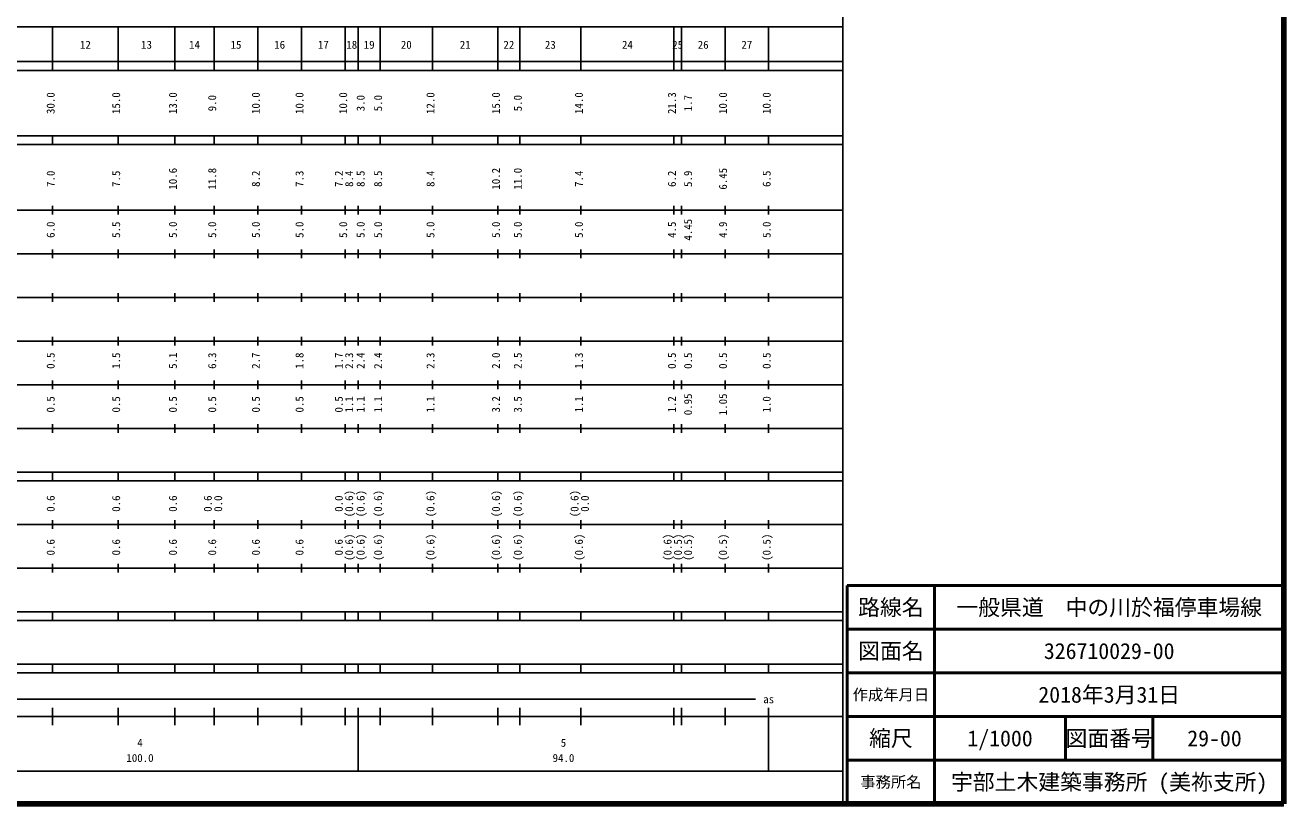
# Model space of a CAD drawing. Units: millimetres on the paper, enlarged 1000 times. Extents: x 40000 to 680000, y 20000 to 380000.
# Drawn here: x 391704 to 680000, y 20000 to 198357 of the extents above; entities that cross this region are included whole.
import ezdxf
from ezdxf.enums import TextEntityAlignment as Align

# ---------------------------------------------------------------- set-up
doc = ezdxf.new("R2010")
doc.units = ezdxf.units.MM
doc.header["$LTSCALE"] = 1000
for name, color, linetype, lineweight in [('M-TTL', 2, 'Continuous', 140), ('M-TTL-BAND', 7, 'Continuous', 25), ('M-TTL-FRAM', 2, 'Continuous', 50), ('M-TTL-LINE', 7, 'Continuous', 50)]:
    doc.layers.add(name, color=color, linetype=linetype, lineweight=lineweight)
doc.layers.add('M-TTL-TXT', color=7, linetype='Continuous')
doc.styles.add('ＭＳ ゴシック', font='')
doc.styles.get('ＭＳ ゴシック').set_extended_font_data('MS Gothic')

msp = doc.modelspace()

# ---------------------------------------------------------------- linework, layer by layer
at = {"layer": 'M-TTL'}
for p, q in [((680000, 20000), (680000, 380000)), ((40000, 20000), (680000, 20000))]:
    msp.add_line(p, q, dxfattribs=at)
at = {"layer": 'M-TTL-BAND'}
for p, q in [((579000, 20000), (579000, 370000)), ((68000, 198000), (579000, 198000)), ((398000, 188000), (398000, 198000)), ((413000, 188000), (413000, 198000)), ((426000, 188000), (426000, 198000)), ((435000, 188000), (435000, 198000)), ((445000, 188000), (445000, 198000)), ((455000, 188000), (455000, 198000)), ((465000, 188000), (465000, 198000)), ((468000, 188000), (468000, 198000)), ((473000, 188000), (473000, 198000)), ((485000, 188000), (485000, 198000)), ((500000, 188000), (500000, 198000)), ((505000, 188000), (505000, 198000)), ((519000, 188000), (519000, 198000)), ((540300, 188000), (540300, 198000)), ((542000, 188000), (542000, 198000)), ((552000, 188000), (552000, 198000)), ((562000, 188000), (562000, 198000)), ((40000, 190000), (579000, 190000)), ((40000, 188000), (579000, 188000)), ((40000, 173000), (579000, 173000)), ((398000, 171000), (398000, 173000)), ((413000, 171000), (413000, 173000)), ((426000, 171000), (426000, 173000)), ((435000, 171000), (435000, 173000)), ((445000, 171000), (445000, 173000)), ((455000, 171000), (455000, 173000)), ((465000, 171000), (465000, 173000)), ((468000, 171000), (468000, 173000)), ((473000, 171000), (473000, 173000)), ((485000, 171000), (485000, 173000)), ((500000, 171000), (500000, 173000)), ((505000, 171000), (505000, 173000)), ((519000, 171000), (519000, 173000)), ((540300, 171000), (540300, 173000)), ((542000, 171000), (542000, 173000)), ((552000, 171000), (552000, 173000)), ((562000, 171000), (562000, 173000)), ((40000, 171000), (579000, 171000)), ((40000, 156000), (579000, 156000)), ((398000, 155000), (398000, 157000)), ((413000, 155000), (413000, 157000)), ((426000, 155000), (426000, 157000)), ((435000, 155000), (435000, 157000)), ((445000, 155000), (445000, 157000)), ((455000, 155000), (455000, 157000)), ((465000, 155000), (465000, 157000)), ((468000, 155000), (468000, 157000)), ((473000, 155000), (473000, 157000)), ((485000, 155000), (485000, 157000)), ((500000, 155000), (500000, 157000)), ((505000, 155000), (505000, 157000)), ((519000, 155000), (519000, 157000)), ((540300, 155000), (540300, 157000)), ((542000, 155000), (542000, 157000)), ((552000, 155000), (552000, 157000)), ((562000, 155000), (562000, 157000)), ((46000, 146000), (579000, 146000)), ((398000, 145000), (398000, 147000)), ((413000, 145000), (413000, 147000)), ((426000, 145000), (426000, 147000)), ((435000, 145000), (435000, 147000)), ((445000, 145000), (445000, 147000)), ((455000, 145000), (455000, 147000)), ((465000, 145000), (465000, 147000)), ((468000, 145000), (468000, 147000)), ((473000, 145000), (473000, 147000)), ((485000, 145000), (485000, 147000)), ((500000, 145000), (500000, 147000)), ((505000, 145000), (505000, 147000)), ((519000, 145000), (519000, 147000)), ((540300, 145000), (540300, 147000)), ((542000, 145000), (542000, 147000)), ((552000, 145000), (552000, 147000)), ((562000, 145000), (562000, 147000)), ((52000, 136000), (579000, 136000)), ((398000, 135000), (398000, 137000)), ((413000, 135000), (413000, 137000)), ((426000, 135000), (426000, 137000)), ((435000, 135000), (435000, 137000)), ((445000, 135000), (445000, 137000)), ((455000, 135000), (455000, 137000)), ((465000, 135000), (465000, 137000)), ((468000, 135000), (468000, 137000)), ((473000, 135000), (473000, 137000)), ((485000, 135000), (485000, 137000)), ((500000, 135000), (500000, 137000)), ((505000, 135000), (505000, 137000)), ((519000, 135000), (519000, 137000)), ((540300, 135000), (540300, 137000)), ((542000, 135000), (542000, 137000)), ((552000, 135000), (552000, 137000)), ((562000, 135000), (562000, 137000)), ((398000, 125000), (398000, 127000)), ((413000, 125000), (413000, 127000)), ((426000, 125000), (426000, 127000)), ((435000, 125000), (435000, 127000)), ((445000, 125000), (445000, 127000)), ((455000, 125000), (455000, 127000)), ((465000, 125000), (465000, 127000)), ((468000, 125000), (468000, 127000)), ((473000, 125000), (473000, 127000)), ((485000, 125000), (485000, 127000)), ((500000, 125000), (500000, 127000)), ((505000, 125000), (505000, 127000)), ((519000, 125000), (519000, 127000)), ((540300, 125000), (540300, 127000)), ((542000, 125000), (542000, 127000)), ((552000, 125000), (552000, 127000)), ((562000, 125000), (562000, 127000)), ((46000, 126000), (579000, 126000)), ((52000, 116000), (579000, 116000)), ((398000, 115000), (398000, 117000)), ((413000, 115000), (413000, 117000)), ((426000, 115000), (426000, 117000)), ((435000, 115000), (435000, 117000)), ((445000, 115000), (445000, 117000)), ((455000, 115000), (455000, 117000)), ((465000, 115000), (465000, 117000)), ((468000, 115000), (468000, 117000)), ((473000, 115000), (473000, 117000)), ((485000, 115000), (485000, 117000)), ((500000, 115000), (500000, 117000)), ((505000, 115000), (505000, 117000)), ((519000, 115000), (519000, 117000)), ((540300, 115000), (540300, 117000)), ((542000, 115000), (542000, 117000)), ((552000, 115000), (552000, 117000)), ((562000, 115000), (562000, 117000)), ((398000, 105000), (398000, 107000)), ((413000, 105000), (413000, 107000)), ((426000, 105000), (426000, 107000)), ((435000, 105000), (435000, 107000)), ((445000, 105000), (445000, 107000)), ((455000, 105000), (455000, 107000)), ((465000, 105000), (465000, 107000)), ((468000, 105000), (468000, 107000)), ((473000, 105000), (473000, 107000)), ((485000, 105000), (485000, 107000)), ((500000, 105000), (500000, 107000)), ((505000, 105000), (505000, 107000)), ((519000, 105000), (519000, 107000)), ((540300, 105000), (540300, 107000)), ((542000, 105000), (542000, 107000)), ((552000, 105000), (552000, 107000)), ((562000, 105000), (562000, 107000)), ((46000, 106000), (579000, 106000)), ((40000, 96000), (579000, 96000)), ((398000, 94000), (398000, 96000)), ((413000, 94000), (413000, 96000)), ((426000, 94000), (426000, 96000)), ((435000, 94000), (435000, 96000)), ((445000, 94000), (445000, 96000)), ((455000, 94000), (455000, 96000)), ((465000, 94000), (465000, 96000)), ((468000, 94000), (468000, 96000)), ((473000, 94000), (473000, 96000)), ((485000, 94000), (485000, 96000)), ((500000, 94000), (500000, 96000)), ((505000, 94000), (505000, 96000)), ((519000, 94000), (519000, 96000)), ((540300, 94000), (540300, 96000)), ((542000, 94000), (542000, 96000)), ((552000, 94000), (552000, 96000)), ((562000, 94000), (562000, 96000)), ((40000, 94000), (579000, 94000)), ((49000, 84000), (579000, 84000)), ((398000, 83000), (398000, 85000)), ((413000, 83000), (413000, 85000)), ((426000, 83000), (426000, 85000)), ((435000, 83000), (435000, 85000)), ((445000, 83000), (445000, 85000)), ((455000, 83000), (455000, 85000)), ((465000, 83000), (465000, 85000)), ((468000, 83000), (468000, 85000)), ((473000, 83000), (473000, 85000)), ((485000, 83000), (485000, 85000)), ((500000, 83000), (500000, 85000)), ((505000, 83000), (505000, 85000)), ((519000, 83000), (519000, 85000)), ((540300, 83000), (540300, 85000)), ((542000, 83000), (542000, 85000)), ((552000, 83000), (552000, 85000)), ((562000, 83000), (562000, 85000)), ((398000, 73000), (398000, 75000)), ((413000, 73000), (413000, 75000)), ((426000, 73000), (426000, 75000)), ((435000, 73000), (435000, 75000)), ((445000, 73000), (445000, 75000)), ((455000, 73000), (455000, 75000)), ((465000, 73000), (465000, 75000)), ((468000, 73000), (468000, 75000)), ((473000, 73000), (473000, 75000)), ((485000, 73000), (485000, 75000)), ((500000, 73000), (500000, 75000)), ((505000, 73000), (505000, 75000)), ((519000, 73000), (519000, 75000)), ((540300, 73000), (540300, 75000)), ((542000, 73000), (542000, 75000)), ((552000, 73000), (552000, 75000)), ((562000, 73000), (562000, 75000)), ((40000, 74000), (579000, 74000)), ((40000, 64000), (579000, 64000)), ((398000, 62000), (398000, 64000)), ((413000, 62000), (413000, 64000)), ((426000, 62000), (426000, 64000)), ((435000, 62000), (435000, 64000)), ((445000, 62000), (445000, 64000)), ((455000, 62000), (455000, 64000)), ((465000, 62000), (465000, 64000)), ((468000, 62000), (468000, 64000)), ((473000, 62000), (473000, 64000)), ((485000, 62000), (485000, 64000)), ((500000, 62000), (500000, 64000)), ((505000, 62000), (505000, 64000)), ((519000, 62000), (519000, 64000)), ((540300, 62000), (540300, 64000)), ((542000, 62000), (542000, 64000)), ((552000, 62000), (552000, 64000)), ((562000, 62000), (562000, 64000)), ((40000, 62000), (579000, 62000)), ((40000, 52000), (579000, 52000)), ((398000, 50000), (398000, 52000)), ((413000, 50000), (413000, 52000)), ((426000, 50000), (426000, 52000)), ((435000, 50000), (435000, 52000)), ((445000, 50000), (445000, 52000)), ((455000, 50000), (455000, 52000)), ((465000, 50000), (465000, 52000)), ((468000, 50000), (468000, 52000)), ((473000, 50000), (473000, 52000)), ((485000, 50000), (485000, 52000)), ((500000, 50000), (500000, 52000)), ((505000, 50000), (505000, 52000)), ((519000, 50000), (519000, 52000)), ((540300, 50000), (540300, 52000)), ((542000, 50000), (542000, 52000)), ((552000, 50000), (552000, 52000)), ((562000, 50000), (562000, 52000)), ((40000, 50000), (579000, 50000)), ((71000, 44000), (559000, 44000)), ((398000, 38000), (398000, 42000)), ((413000, 38000), (413000, 42000)), ((426000, 38000), (426000, 42000)), ((435000, 38000), (435000, 42000)), ((445000, 38000), (445000, 42000)), ((455000, 38000), (455000, 42000)), ((465000, 38000), (465000, 42000)), ((468000, 27500), (468000, 42000)), ((473000, 38000), (473000, 42000)), ((485000, 38000), (485000, 42000)), ((500000, 38000), (500000, 42000)), ((505000, 38000), (505000, 42000)), ((519000, 38000), (519000, 42000)), ((540300, 38000), (540300, 42000)), ((542000, 38000), (542000, 42000)), ((552000, 38000), (552000, 42000)), ((562000, 27500), (562000, 42000)), ((40000, 40000), (579000, 40000)), ((68000, 27500), (579000, 27500))]:
    msp.add_line(p, q, dxfattribs=at)
at = {"layer": 'M-TTL-FRAM'}
for p, q in [((680000, 70000), (580000, 70000)), ((580000, 70000), (580000, 20000))]:
    msp.add_line(p, q, dxfattribs=at)
at = {"layer": 'M-TTL-LINE'}
for p, q in [((600000, 70000), (600000, 20000)), ((680000, 60000), (580000, 60000)), ((680000, 50000), (580000, 50000)), ((680000, 40000), (580000, 40000)), ((630000, 40000), (630000, 30000)), ((650000, 40000), (650000, 30000)), ((680000, 30000), (580000, 30000))]:
    msp.add_line(p, q, dxfattribs=at)

# ---------------------------------------------------------------- texts
at = {"layer": 'M-TTL-BAND', "style": 'ＭＳ ゴシック'}
for s, p in [('12', (405500, 192405)), ('13', (419500, 192405)), ('14', (430500, 192405)), ('15', (440000, 192405)), ('16', (450000, 192405)), ('17', (460000, 192405)), ('18', (466500, 192405)), ('19', (470500, 192405)), ('20', (479000, 192405)), ('21', (492500, 192405)), ('22', (502500, 192405)), ('23', (512000, 192405)), ('24', (529650, 192405)), ('25', (541150, 192405)), ('26', (547000, 192405)), ('27', (557000, 192405)), ('as', (562000, 42500)), ('4', (418000, 32523)), ('5', (515000, 32523)), ('100.0', (418000, 29033)), ('94.0', (515000, 29033))]:
    msp.add_text(s, height=1833, dxfattribs=at).set_placement(p, align=Align.BOTTOM_CENTER)
for s, p in [('30.0', (399000, 180500)), ('15.0', (414000, 180500)), ('13.0', (427000, 180500)), ('9.0', (436000, 180500)), ('10.0', (446000, 180500)), ('10.0', (456000, 180500)), ('10.0', (466000, 180500)), ('3.0', (470000, 180500)), ('5.0', (474000, 180500)), ('12.0', (486000, 180500)), ('15.0', (501000, 180500)), ('5.0', (506000, 180500)), ('14.0', (520000, 180500)), ('21.3', (541300, 180500)), ('1.7', (545000, 180500)), ('10.0', (553000, 180500)), ('10.0', (563000, 180500)), ('7.0', (399000, 163174)), ('7.5', (414000, 163174)), ('10.6', (427000, 163174)), ('11.8', (436000, 163174)), ('8.2', (446000, 163174)), ('7.3', (456000, 163174)), ('7.2', (465000, 163174)), ('8.4', (467370, 163174)), ('8.5', (470000, 163174)), ('8.5', (474000, 163174)), ('8.4', (486000, 163174)), ('10.2', (501000, 163174)), ('11.0', (506000, 163174)), ('7.4', (520000, 163174)), ('6.2', (541300, 163174)), ('5.9', (545000, 163174)), ('6.45', (553000, 163174)), ('6.5', (563000, 163174)), ('6.0', (399000, 151500)), ('5.5', (414000, 151500)), ('5.0', (427000, 151500)), ('5.0', (436000, 151500)), ('5.0', (446000, 151500)), ('5.0', (456000, 151500)), ('5.0', (466000, 151500)), ('5.0', (470000, 151500)), ('5.0', (474000, 151500)), ('5.0', (486000, 151500)), ('5.0', (501000, 151500)), ('5.0', (506000, 151500)), ('5.0', (520000, 151500)), ('4.5', (541300, 151500)), ('4.45', (545000, 151500)), ('4.9', (553000, 151500)), ('5.0', (563000, 151500)), ('0.5', (399000, 121500)), ('1.5', (414000, 121500)), ('5.1', (427000, 121500)), ('6.3', (436000, 121500)), ('2.7', (446000, 121500)), ('1.8', (456000, 121500)), ('1.7', (465000, 121500)), ('2.3', (467370, 121500)), ('2.4', (470000, 121500)), ('2.4', (474000, 121500)), ('2.3', (486000, 121500)), ('2.0', (501000, 121500)), ('2.5', (506000, 121500)), ('1.3', (520000, 121500)), ('0.5', (541300, 121500)), ('0.5', (545000, 121500)), ('0.5', (553000, 121500)), ('0.5', (563000, 121500)), ('0.5', (399000, 111500)), ('0.5', (414000, 111500)), ('0.5', (427000, 111500)), ('0.5', (436000, 111500)), ('0.5', (446000, 111500)), ('0.5', (456000, 111500)), ('0.5', (465000, 111500)), ('1.1', (467370, 111500)), ('1.1', (470000, 111500)), ('1.1', (474000, 111500)), ('1.1', (486000, 111500)), ('3.2', (501000, 111500)), ('3.5', (506000, 111500)), ('1.1', (520000, 111500)), ('1.2', (541300, 111500)), ('0.95', (545000, 111500)), ('1.05', (553000, 111500)), ('1.0', (563000, 111500)), ('0.6', (399000, 88764)), ('0.6', (414000, 88764)), ('0.6', (427000, 88764)), ('0.6', (435000, 88764)), ('0.0', (437370, 88764)), ('0.0', (465000, 88764)), ('(0.6)', (467370, 88764)), ('(0.6)', (470000, 88764)), ('(0.6)', (474000, 88764)), ('(0.6)', (486000, 88764)), ('(0.6)', (501000, 88764)), ('(0.6)', (506000, 88764)), ('(0.6)', (519000, 88764)), ('0.0', (521370, 88764)), ('(0.6)', (467370, 78764)), ('(0.6)', (470000, 78764)), ('(0.6)', (474000, 78764)), ('(0.6)', (486000, 78764)), ('(0.6)', (501000, 78764)), ('(0.6)', (506000, 78764)), ('(0.6)', (520000, 78764)), ('(0.6)', (540300, 78764)), ('(0.5)', (542670, 78764)), ('(0.5)', (545000, 78764)), ('(0.5)', (553000, 78764)), ('(0.5)', (563000, 78764)), ('0.6', (399000, 78764)), ('0.6', (414000, 78764)), ('0.6', (427000, 78764)), ('0.6', (436000, 78764)), ('0.6', (446000, 78764)), ('0.6', (456000, 78764)), ('0.6', (465000, 78764))]:
    msp.add_text(s, height=1833, rotation=90, dxfattribs=at).set_placement(p, align=Align.BOTTOM_CENTER)
at = {"layer": 'M-TTL-TXT', "style": 'ＭＳ ゴシック'}
for s, height, p in [('路線名', 3666, (590000, 65000)), ('路線名', 3666, (590000, 65000)), ('一般県道\u3000中の川於福停車場線', 3666, (640000, 65000)), ('図面名', 3666, (590000, 55000)), ('図面名', 3666, (590000, 55000)), ('326710029-00', 3666, (640000, 55000)), ('作成年月日', 2566, (590000, 45000)), ('作成年月日', 2566, (590000, 45000)), ('2018年3月31日', 3666, (640000, 45000)), ('縮尺', 3666, (590000, 35000)), ('縮尺', 3666, (590000, 35000)), ('1/1000', 3666, (615000, 35000)), ('図面番号', 3666, (640000, 35000)), ('図面番号', 3666, (640000, 35000)), ('29-00', 3666, (664125, 35000)), ('事務所名', 2566, (590000, 25000)), ('事務所名', 2566, (590000, 25000)), ('宇部土木建築事務所 (美祢支所)', 3666, (640000, 25000))]:
    msp.add_text(s, height=height, dxfattribs=at).set_placement(p, align=Align.MIDDLE_CENTER)

doc.saveas('drawing.dxf')
